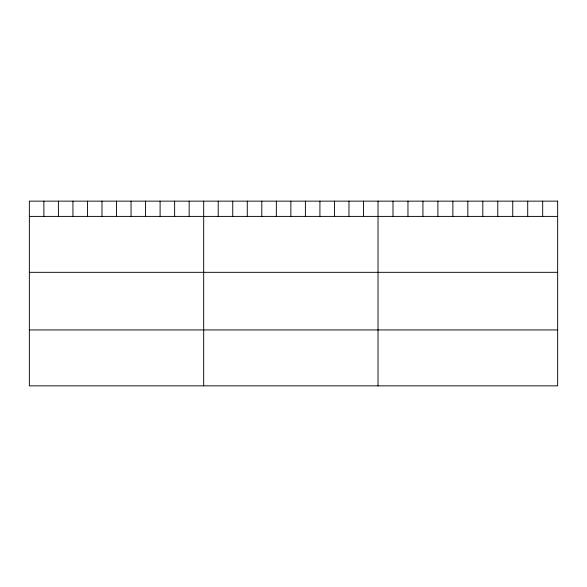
<?xml version="1.0" encoding="UTF-8"?>
<svg xmlns="http://www.w3.org/2000/svg" width="587" height="587" viewBox="0 0 587 587"><rect width="100%" height="100%" fill="white"/><g stroke="black" fill="none" stroke-linecap="round" stroke-linejoin="round"><path stroke-width="0.88" d="M29.35 216.405L557.65 216.405M29.35 272.324L557.65 272.324M29.35 329.938L557.65 329.938M542.682 201.143L542.682 216.405M527.713 201.143L527.713 216.405M512.745 201.143L512.745 216.405M497.776 201.143L497.776 216.405M482.808 201.143L482.808 216.405M467.839 201.143L467.839 216.405M452.871 201.143L452.871 216.405M437.902 201.143L437.902 216.405M422.933 201.143L422.933 216.405M407.965 201.143L407.965 216.405M392.997 201.143L392.997 216.405M378.028 201.143L378.028 385.857M363.5 201.143L363.5 216.405M348.972 201.143L348.972 216.405M334.443 201.143L334.443 216.405M319.915 201.143L319.915 216.405M305.387 201.143L305.387 216.405M290.858 201.143L290.858 216.405M276.33 201.143L276.33 216.405M261.802 201.143L261.802 216.405M247.274 201.143L247.274 216.405M232.745 201.143L232.745 216.405M218.217 201.143L218.217 216.405M203.689 201.143L203.689 385.857M189.161 201.143L189.161 216.405M174.632 201.143L174.632 216.405M160.104 201.143L160.104 216.405M145.576 201.143L145.576 216.405M131.048 201.143L131.048 216.405M116.52 201.143L116.52 216.405M101.991 201.143L101.991 216.405M87.463 201.143L87.463 216.405M72.935 201.143L72.935 216.405M58.406 201.143L58.406 216.405M43.878 201.143L43.878 216.405M557.65 201.143L29.35 201.143L29.35 385.857L557.65 385.857L557.65 201.143"/></g></svg>
